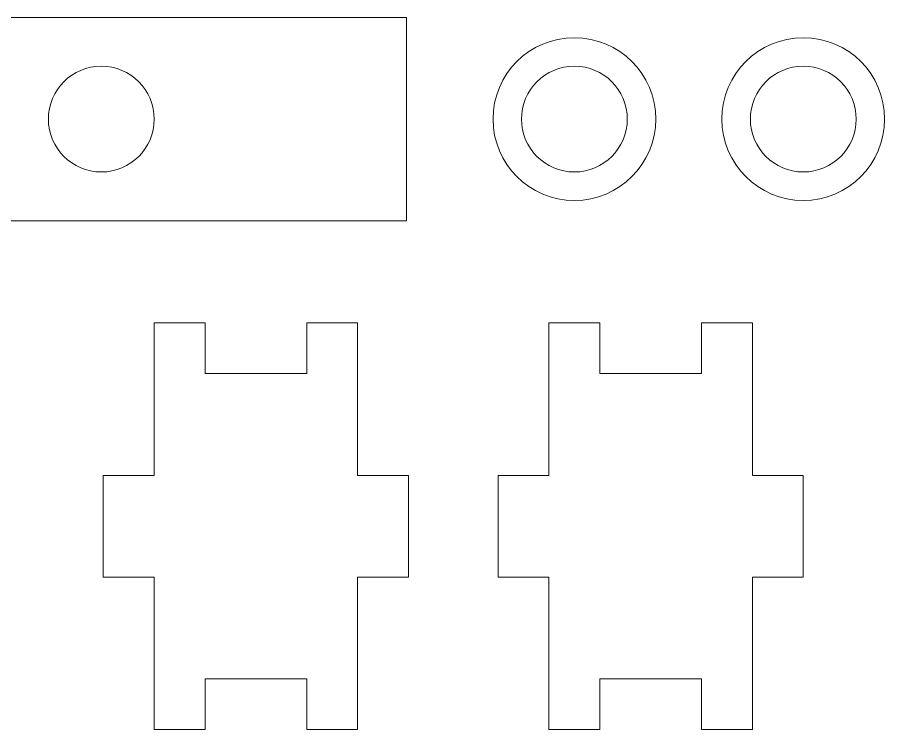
# Model space of a CAD drawing. Header units: inches. Extents: x 0.18 to 8.84, y -3.52 to -0.25.
# Drawn here: x 2.415 to 4.546, y -1.996 to -0.246 of the extents above; entities that cross this region are included whole.
import ezdxf

# ---------------------------------------------------------------- set-up
doc = ezdxf.new("R2010")
doc.units = ezdxf.units.IN
doc.header["$MEASUREMENT"] = 0
doc.layers.add('Layer 1', color=7, linetype='Continuous')

# ---------------------------------------------------------------- blocks, each defined once
blk = doc.blocks.new('block 11')
at = {"layer": 'Layer 1', "color": 7, "lineweight": 15, "true_color": 0xffffff}
blk.add_open_spline([(2.7508, -0.4958), (2.7508, -0.424), (2.6926, -0.3658), (2.6208, -0.3658), (2.549, -0.3658), (2.4908, -0.424), (2.4908, -0.4958), (2.4908, -0.5676), (2.549, -0.6258), (2.6208, -0.6258), (2.6926, -0.6258), (2.7508, -0.5676), (2.7508, -0.4958), (2.7508, -0.4958), (2.7508, -0.4958), (2.7508, -0.4958)], degree=3, knots=[0, 0, 0, 0, 1, 1, 1, 2, 2, 2, 3, 3, 3, 4, 4, 4, 5, 5, 5, 5], dxfattribs=at)
blk = doc.blocks.new('block 12')
at = {"layer": 'Layer 1', "color": 7, "lineweight": 15, "true_color": 0xffffff}
blk.add_lwpolyline([(3.3708, -0.2458), (1.8708, -0.2458)], dxfattribs=at)
blk = doc.blocks.new('block 13')
at = {"layer": 'Layer 1', "color": 7, "lineweight": 15, "true_color": 0xffffff}
blk.add_lwpolyline([(3.3708, -0.7458), (3.3708, -0.2458)], dxfattribs=at)
blk = doc.blocks.new('block 14')
at = {"layer": 'Layer 1', "color": 7, "lineweight": 15, "true_color": 0xffffff}
blk.add_lwpolyline([(1.8708, -0.7458), (3.3708, -0.7458)], dxfattribs=at)
blk = doc.blocks.new('block 15')
at = {"layer": 'Layer 1', "color": 7, "lineweight": 15, "true_color": 0xffffff}
blk.add_lwpolyline([(1.8708, -0.2458), (1.8708, -0.7458)], dxfattribs=at)
blk = doc.blocks.new('block 10')
at = {"layer": 'Layer 1'}
for name in ['block 12', 'block 15', 'block 13', 'block 11', 'block 14']:
    blk.add_blockref(name, (0, 0), dxfattribs=at)
blk = doc.blocks.new('block 61')
at = {"layer": 'Layer 1', "color": 7, "lineweight": 15, "true_color": 0xffffff}
blk.add_lwpolyline([(2.8758, -0.9964), (2.7508, -0.9964)], dxfattribs=at)
blk = doc.blocks.new('block 62')
at = {"layer": 'Layer 1', "color": 7, "lineweight": 15, "true_color": 0xffffff}
blk.add_lwpolyline([(2.8758, -1.1214), (2.8758, -0.9964)], dxfattribs=at)
blk = doc.blocks.new('block 63')
at = {"layer": 'Layer 1', "color": 7, "lineweight": 15, "true_color": 0xffffff}
blk.add_lwpolyline([(3.1258, -1.1214), (2.8758, -1.1214)], dxfattribs=at)
blk = doc.blocks.new('block 64')
at = {"layer": 'Layer 1', "color": 7, "lineweight": 15, "true_color": 0xffffff}
blk.add_lwpolyline([(3.1258, -0.9964), (3.1258, -1.1214)], dxfattribs=at)
blk = doc.blocks.new('block 65')
at = {"layer": 'Layer 1', "color": 7, "lineweight": 15, "true_color": 0xffffff}
blk.add_lwpolyline([(3.2508, -0.9964), (3.1258, -0.9964)], dxfattribs=at)
blk = doc.blocks.new('block 66')
at = {"layer": 'Layer 1', "color": 7, "lineweight": 15, "true_color": 0xffffff}
blk.add_lwpolyline([(3.2508, -1.3714), (3.2508, -0.9964)], dxfattribs=at)
blk = doc.blocks.new('block 67')
at = {"layer": 'Layer 1', "color": 7, "lineweight": 15, "true_color": 0xffffff}
blk.add_lwpolyline([(3.3758, -1.3714), (3.2508, -1.3714)], dxfattribs=at)
blk = doc.blocks.new('block 68')
at = {"layer": 'Layer 1', "color": 7, "lineweight": 15, "true_color": 0xffffff}
blk.add_lwpolyline([(3.3758, -1.6214), (3.3758, -1.3714)], dxfattribs=at)
blk = doc.blocks.new('block 69')
at = {"layer": 'Layer 1', "color": 7, "lineweight": 15, "true_color": 0xffffff}
blk.add_lwpolyline([(3.2508, -1.6214), (3.3758, -1.6214)], dxfattribs=at)
blk = doc.blocks.new('block 70')
at = {"layer": 'Layer 1', "color": 7, "lineweight": 15, "true_color": 0xffffff}
blk.add_lwpolyline([(3.2508, -1.9964), (3.2508, -1.6214)], dxfattribs=at)
blk = doc.blocks.new('block 71')
at = {"layer": 'Layer 1', "color": 7, "lineweight": 15, "true_color": 0xffffff}
blk.add_lwpolyline([(3.1258, -1.9964), (3.2508, -1.9964)], dxfattribs=at)
blk = doc.blocks.new('block 72')
at = {"layer": 'Layer 1', "color": 7, "lineweight": 15, "true_color": 0xffffff}
blk.add_lwpolyline([(3.1258, -1.8714), (3.1258, -1.9964)], dxfattribs=at)
blk = doc.blocks.new('block 73')
at = {"layer": 'Layer 1', "color": 7, "lineweight": 15, "true_color": 0xffffff}
blk.add_lwpolyline([(2.8758, -1.8714), (3.1258, -1.8714)], dxfattribs=at)
blk = doc.blocks.new('block 74')
at = {"layer": 'Layer 1', "color": 7, "lineweight": 15, "true_color": 0xffffff}
blk.add_lwpolyline([(2.8758, -1.9964), (2.8758, -1.8714)], dxfattribs=at)
blk = doc.blocks.new('block 75')
at = {"layer": 'Layer 1', "color": 7, "lineweight": 15, "true_color": 0xffffff}
blk.add_lwpolyline([(2.7508, -1.9964), (2.8758, -1.9964)], dxfattribs=at)
blk = doc.blocks.new('block 76')
at = {"layer": 'Layer 1', "color": 7, "lineweight": 15, "true_color": 0xffffff}
blk.add_lwpolyline([(2.7508, -1.6214), (2.7508, -1.9964)], dxfattribs=at)
blk = doc.blocks.new('block 77')
at = {"layer": 'Layer 1', "color": 7, "lineweight": 15, "true_color": 0xffffff}
blk.add_lwpolyline([(2.6258, -1.6214), (2.7508, -1.6214)], dxfattribs=at)
blk = doc.blocks.new('block 78')
at = {"layer": 'Layer 1', "color": 7, "lineweight": 15, "true_color": 0xffffff}
blk.add_lwpolyline([(2.6258, -1.3714), (2.6258, -1.6214)], dxfattribs=at)
blk = doc.blocks.new('block 79')
at = {"layer": 'Layer 1', "color": 7, "lineweight": 15, "true_color": 0xffffff}
blk.add_lwpolyline([(2.7508, -1.3714), (2.6258, -1.3714)], dxfattribs=at)
blk = doc.blocks.new('block 80')
at = {"layer": 'Layer 1', "color": 7, "lineweight": 15, "true_color": 0xffffff}
blk.add_lwpolyline([(2.7508, -0.9964), (2.7508, -1.3714)], dxfattribs=at)
blk = doc.blocks.new('block 60')
at = {"layer": 'Layer 1'}
for name in ['block 61', 'block 80', 'block 62', 'block 64', 'block 65', 'block 66', 'block 63', 'block 78', 'block 79', 'block 67', 'block 68', 'block 77', 'block 76', 'block 69', 'block 70', 'block 73', 'block 74', 'block 72', 'block 75', 'block 71']:
    blk.add_blockref(name, (0, 0), dxfattribs=at)
blk = doc.blocks.new('block 82')
at = {"layer": 'Layer 1', "color": 7, "lineweight": 15, "true_color": 0xffffff}
blk.add_lwpolyline([(3.846, -0.9964), (3.721, -0.9964)], dxfattribs=at)
blk = doc.blocks.new('block 83')
at = {"layer": 'Layer 1', "color": 7, "lineweight": 15, "true_color": 0xffffff}
blk.add_lwpolyline([(3.846, -1.1214), (3.846, -0.9964)], dxfattribs=at)
blk = doc.blocks.new('block 84')
at = {"layer": 'Layer 1', "color": 7, "lineweight": 15, "true_color": 0xffffff}
blk.add_lwpolyline([(4.096, -1.1214), (3.846, -1.1214)], dxfattribs=at)
blk = doc.blocks.new('block 85')
at = {"layer": 'Layer 1', "color": 7, "lineweight": 15, "true_color": 0xffffff}
blk.add_lwpolyline([(4.096, -0.9964), (4.096, -1.1214)], dxfattribs=at)
blk = doc.blocks.new('block 86')
at = {"layer": 'Layer 1', "color": 7, "lineweight": 15, "true_color": 0xffffff}
blk.add_lwpolyline([(4.221, -0.9964), (4.096, -0.9964)], dxfattribs=at)
blk = doc.blocks.new('block 87')
at = {"layer": 'Layer 1', "color": 7, "lineweight": 15, "true_color": 0xffffff}
blk.add_lwpolyline([(4.221, -1.3714), (4.221, -0.9964)], dxfattribs=at)
blk = doc.blocks.new('block 88')
at = {"layer": 'Layer 1', "color": 7, "lineweight": 15, "true_color": 0xffffff}
blk.add_lwpolyline([(4.346, -1.3714), (4.221, -1.3714)], dxfattribs=at)
blk = doc.blocks.new('block 89')
at = {"layer": 'Layer 1', "color": 7, "lineweight": 15, "true_color": 0xffffff}
blk.add_lwpolyline([(4.346, -1.6214), (4.346, -1.3714)], dxfattribs=at)
blk = doc.blocks.new('block 90')
at = {"layer": 'Layer 1', "color": 7, "lineweight": 15, "true_color": 0xffffff}
blk.add_lwpolyline([(4.221, -1.6214), (4.346, -1.6214)], dxfattribs=at)
blk = doc.blocks.new('block 91')
at = {"layer": 'Layer 1', "color": 7, "lineweight": 15, "true_color": 0xffffff}
blk.add_lwpolyline([(4.221, -1.9964), (4.221, -1.6214)], dxfattribs=at)
blk = doc.blocks.new('block 92')
at = {"layer": 'Layer 1', "color": 7, "lineweight": 15, "true_color": 0xffffff}
blk.add_lwpolyline([(4.096, -1.9964), (4.221, -1.9964)], dxfattribs=at)
blk = doc.blocks.new('block 93')
at = {"layer": 'Layer 1', "color": 7, "lineweight": 15, "true_color": 0xffffff}
blk.add_lwpolyline([(4.096, -1.8714), (4.096, -1.9964)], dxfattribs=at)
blk = doc.blocks.new('block 94')
at = {"layer": 'Layer 1', "color": 7, "lineweight": 15, "true_color": 0xffffff}
blk.add_lwpolyline([(3.846, -1.8714), (4.096, -1.8714)], dxfattribs=at)
blk = doc.blocks.new('block 95')
at = {"layer": 'Layer 1', "color": 7, "lineweight": 15, "true_color": 0xffffff}
blk.add_lwpolyline([(3.846, -1.9964), (3.846, -1.8714)], dxfattribs=at)
blk = doc.blocks.new('block 96')
at = {"layer": 'Layer 1', "color": 7, "lineweight": 15, "true_color": 0xffffff}
blk.add_lwpolyline([(3.721, -1.9964), (3.846, -1.9964)], dxfattribs=at)
blk = doc.blocks.new('block 97')
at = {"layer": 'Layer 1', "color": 7, "lineweight": 15, "true_color": 0xffffff}
blk.add_lwpolyline([(3.721, -1.6214), (3.721, -1.9964)], dxfattribs=at)
blk = doc.blocks.new('block 98')
at = {"layer": 'Layer 1', "color": 7, "lineweight": 15, "true_color": 0xffffff}
blk.add_lwpolyline([(3.596, -1.6214), (3.721, -1.6214)], dxfattribs=at)
blk = doc.blocks.new('block 99')
at = {"layer": 'Layer 1', "color": 7, "lineweight": 15, "true_color": 0xffffff}
blk.add_lwpolyline([(3.596, -1.3714), (3.596, -1.6214)], dxfattribs=at)
blk = doc.blocks.new('block 100')
at = {"layer": 'Layer 1', "color": 7, "lineweight": 15, "true_color": 0xffffff}
blk.add_lwpolyline([(3.721, -1.3714), (3.596, -1.3714)], dxfattribs=at)
blk = doc.blocks.new('block 101')
at = {"layer": 'Layer 1', "color": 7, "lineweight": 15, "true_color": 0xffffff}
blk.add_lwpolyline([(3.721, -0.9964), (3.721, -1.3714)], dxfattribs=at)
blk = doc.blocks.new('block 81')
at = {"layer": 'Layer 1'}
for name in ['block 82', 'block 101', 'block 83', 'block 85', 'block 86', 'block 87', 'block 84', 'block 99', 'block 100', 'block 88', 'block 89', 'block 98', 'block 97', 'block 90', 'block 91', 'block 94', 'block 95', 'block 93', 'block 96', 'block 92']:
    blk.add_blockref(name, (0, 0), dxfattribs=at)
blk = doc.blocks.new('block 145')
at = {"layer": 'Layer 1', "color": 7, "lineweight": 15, "true_color": 0xffffff}
blk.add_open_spline([(3.9135, -0.4958), (3.9135, -0.424), (3.8553, -0.3658), (3.7835, -0.3658), (3.7117, -0.3658), (3.6535, -0.424), (3.6535, -0.4958), (3.6535, -0.5676), (3.7117, -0.6258), (3.7835, -0.6258), (3.8553, -0.6258), (3.9135, -0.5676), (3.9135, -0.4958), (3.9135, -0.4958), (3.9135, -0.4958), (3.9135, -0.4958)], degree=3, knots=[0, 0, 0, 0, 1, 1, 1, 2, 2, 2, 3, 3, 3, 4, 4, 4, 5, 5, 5, 5], dxfattribs=at)
blk = doc.blocks.new('block 146')
at = {"layer": 'Layer 1', "color": 7, "lineweight": 15, "true_color": 0xffffff}
blk.add_open_spline([(3.9835, -0.4958), (3.9835, -0.3853), (3.894, -0.2958), (3.7835, -0.2958), (3.6731, -0.2958), (3.5835, -0.3853), (3.5835, -0.4958), (3.5835, -0.6062), (3.6731, -0.6958), (3.7835, -0.6958), (3.894, -0.6958), (3.9835, -0.6062), (3.9835, -0.4958), (3.9835, -0.4958), (3.9835, -0.4958), (3.9835, -0.4958)], degree=3, knots=[0, 0, 0, 0, 1, 1, 1, 2, 2, 2, 3, 3, 3, 4, 4, 4, 5, 5, 5, 5], dxfattribs=at)
blk = doc.blocks.new('block 144')
at = {"layer": 'Layer 1'}
for name in ['block 146', 'block 145']:
    blk.add_blockref(name, (0, 0), dxfattribs=at)
blk = doc.blocks.new('block 148')
at = {"layer": 'Layer 1', "color": 7, "lineweight": 15, "true_color": 0xffffff}
blk.add_open_spline([(4.476, -0.4958), (4.476, -0.424), (4.4178, -0.3658), (4.346, -0.3658), (4.2742, -0.3658), (4.216, -0.424), (4.216, -0.4958), (4.216, -0.5676), (4.2742, -0.6258), (4.346, -0.6258), (4.4178, -0.6258), (4.476, -0.5676), (4.476, -0.4958), (4.476, -0.4958), (4.476, -0.4958), (4.476, -0.4958)], degree=3, knots=[0, 0, 0, 0, 1, 1, 1, 2, 2, 2, 3, 3, 3, 4, 4, 4, 5, 5, 5, 5], dxfattribs=at)
blk = doc.blocks.new('block 149')
at = {"layer": 'Layer 1', "color": 7, "lineweight": 15, "true_color": 0xffffff}
blk.add_open_spline([(4.546, -0.4958), (4.546, -0.3853), (4.4565, -0.2958), (4.346, -0.2958), (4.2356, -0.2958), (4.146, -0.3853), (4.146, -0.4958), (4.146, -0.6062), (4.2356, -0.6958), (4.346, -0.6958), (4.4565, -0.6958), (4.546, -0.6062), (4.546, -0.4958), (4.546, -0.4958), (4.546, -0.4958), (4.546, -0.4958)], degree=3, knots=[0, 0, 0, 0, 1, 1, 1, 2, 2, 2, 3, 3, 3, 4, 4, 4, 5, 5, 5, 5], dxfattribs=at)
blk = doc.blocks.new('block 147')
at = {"layer": 'Layer 1'}
for name in ['block 149', 'block 148']:
    blk.add_blockref(name, (0, 0), dxfattribs=at)

msp = doc.modelspace()

# ---------------------------------------------------------------- block references
at = {"layer": 'Layer 1'}
for name in ['block 10', 'block 144', 'block 147', 'block 60', 'block 81']:
    msp.add_blockref(name, (0, 0), dxfattribs=at)

doc.saveas('drawing.dxf')
